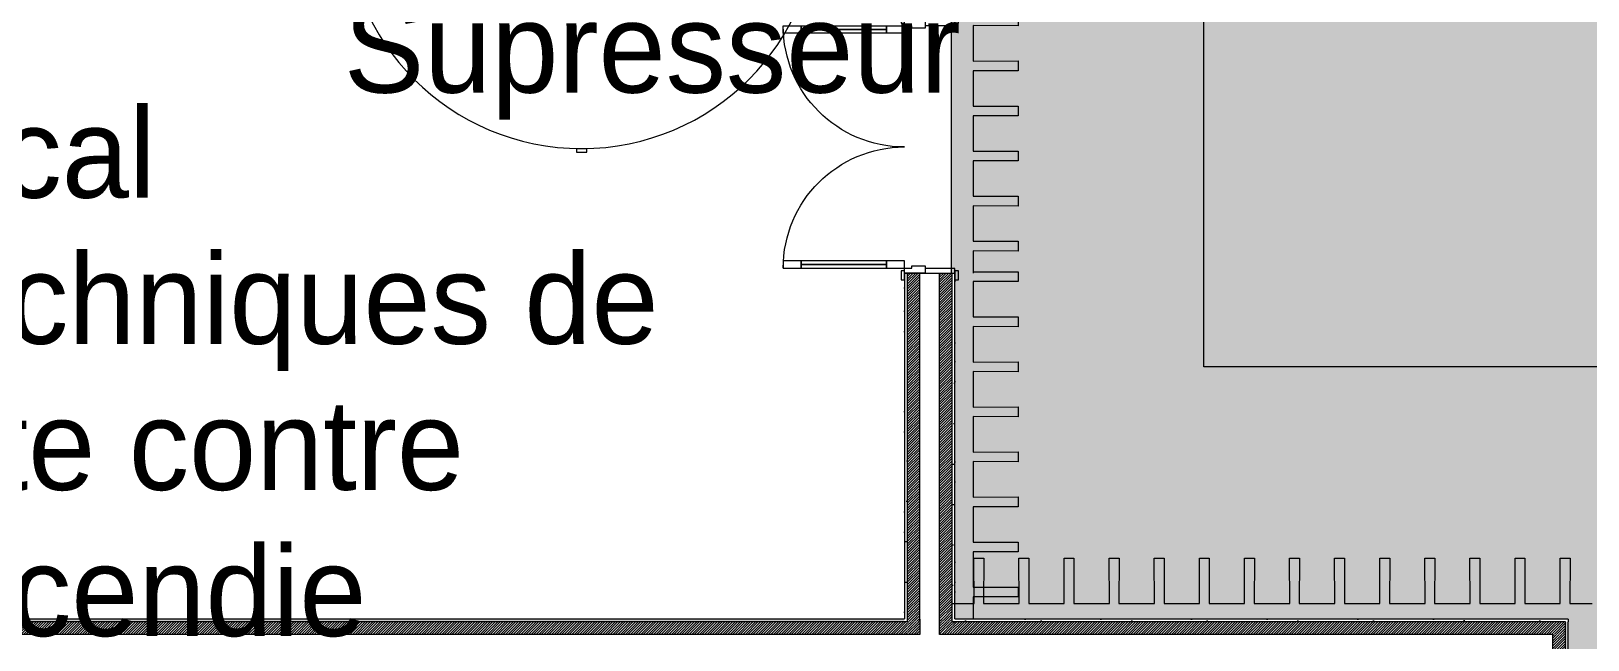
# Model space of a CAD drawing. Header units: millimetres. Extents: x 141848 to 1648660, y -821378 to -151356.
# Drawn here: x 405554 to 414184, y -206011 to -202632 of the extents above; entities that cross this region are included whole.
import ezdxf

# ---------------------------------------------------------------- set-up
doc = ezdxf.new("R2010")
doc.units = ezdxf.units.MM
doc.header["$MEASUREMENT"] = 0
doc.linetypes.add('Wipeout_Contour', pattern=[1000, 0, -1000])
for name, color, linetype in [('Hachure', 7, 'Continuous'), ('Portes ARCHICAD', 7, 'Continuous'), ('Sols_ Dalles', 7, 'Continuous')]:
    doc.layers.add(name, color=color, linetype=linetype)
doc.styles.add('STYLE_GENERE_1', font='')
doc.styles.get('STYLE_GENERE_1').set_extended_font_data('Agency FB')
pattern_1 = [(45, (0, 0), (-7.07106781, 7.07106781), [])]
pattern_2 = [(45, (0, 175), (-55.684659, 55.684659), [0, -52.5, 0, -78.75]), (110, (175, 175), (74.000794, 26.934086), [0, -38.5, 0, -66.5])]

# ---------------------------------------------------------------- blocks, each defined once
blk = doc.blocks.new('Dalle_30_2', base_point=(380203, -171995.6))
at = {"layer": 'Sols_ Dalles', "linetype": 'Continuous', "lineweight": 0, "true_color": 0x2e271c}
blk.add_hatch(color=250, dxfattribs=at).paths.add_polyline_path([(380203, -171995.6), (380203, -230015.6), (380203, -260810.6), (415474.6, -260810.6), (415474.6, -260795.6), (415474.6, -258650), (415474.6, -258010.6), (415474.6, -222495.6), (405655.1, -222495.6), (405655.1, -218295.6), (415454.1, -218295.6), (415454.1, -204495.6), (412055.1, -204495.6), (412055.1, -201780.6), (412055.1, -189810.6), (436505.1, -189810.6), (436505.1, -253395.6), (436505.1, -253415.6), (437905.1, -253415.6), (437905.1, -253395.6), (437905.1, -188410.6), (410655.1, -188410.6), (410655.1, -200380.6), (410655.1, -205895.6), (414054.1, -205895.6), (414054.1, -216895.6), (404255.1, -216895.6), (404255.1, -223895.6), (414054.1, -223895.6), (414054.1, -258650), (414054.1, -259410.6), (382689.7, -259410.6), (381560.2, -259410.6), (381560.2, -231415.6), (381560.2, -173395.6), (462925.6, -173395.6), (462925.6, -253415.6), (464325.6, -253415.6), (464325.6, -171995.6)])
at = {"layer": 'Sols_ Dalles', "color": 250, "linetype": 'Continuous', "lineweight": 5, "true_color": 0x1f1f1f, "flags": 128}
for points in [[(415474.6, -258010.6), (415474.6, -222495.6), (405655.1, -222495.6), (405655.1, -218295.6), (415454.1, -218295.6), (415454.1, -204495.6), (412055.1, -204495.6), (412055.1, -201780.6), (412055.1, -189810.6), (436505.1, -189810.6), (436505.1, -253395.6)], [(437905.1, -253395.6), (437905.1, -188410.6), (410655.1, -188410.6), (410655.1, -200380.6), (410655.1, -205895.6), (414054.1, -205895.6), (414054.1, -216895.6), (404255.1, -216895.6), (404255.1, -223895.6), (414054.1, -223895.6), (414054.1, -258650)]]:
    blk.add_lwpolyline(points, dxfattribs=at)
blk = doc.blocks.new('Dalle_31_2', base_point=(360548, -295062.6))
at = {"linetype": 'Continuous', "lineweight": 0, "true_color": 0x6f6f6f}
h = blk.add_hatch(color=8, dxfattribs=at)
h.paths.add_polyline_path([(360548, -295062.6), (487920.3, -293826.9), (487920.3, -270902.7), (487462.6, -270902.7), (472885.8, -271040.8), (472885.8, -271062.3, 0.001346), (472885.8, -271073), (472896.7, -273095.2, -0.414214), (470907.5, -275106), (462184.1, -275106, -0.005189), (462131, -275116.1), (454147.5, -275196.2), (438770.5, -275253.2, -0.386553), (436572.6, -273475.4, -0.025189), (436562.2, -273329.3), (436569.5, -267730.3, -0.098562), (436800.2, -266943.7), (436817.2, -266951.5, -0.258849), (438655, -265605.8), (438652.7, -265587.3), (439337.1, -265587.3), (439337.1, -265687.3), (439337.1, -270687.3), (469237.1, -270687.3), (469237.1, -265687.3), (470907.5, -265687.3), (472605.1, -265687.3), (472605.1, -163737.6), (371862.6, -163737.6), (371862.6, -271040.6), (371883, -271040.6), (371883.2, -272000.5), (371882.7, -272000.5, -0.409427), (367883.2, -275935), (360548, -275935)])
h.paths.add_polyline_path([(377135.1, -260640), (373845.1, -260640), (373845.1, -248365), (373845.1, -243090), (373845.1, -242190), (377135.1, -242190)], flags=0)
h.paths.add_polyline_path([(380203, -193810.6), (380203, -171995.6), (431505.8, -171995.6), (464309.6, -171995.6), (464309.6, -262265.6), (464309.6, -262365.6), (438593.7, -262350.6), (437925.6, -262350.6), (436549.6, -262350.6), (436549.6, -189810.6), (412055.1, -189810.6), (412055.1, -201780.6), (412055.1, -204495.6), (415454.1, -204495.6), (415454.1, -208495.6), (415454.1, -218295.6), (405655.1, -218295.6), (405655.1, -222495.6), (415474.6, -222495.6), (415474.6, -260810.6), (380203, -260810.6), (380203, -230015.6)], flags=0)
h.paths.add_polyline_path([(381436.6, -269433.9, -0.090319), (381558.3, -268727.6, -0.201449), (382612.2, -267592.7, -0.104211), (383417.5, -267415.1), (384017.5, -267409.4, -0.104045), (384824.9, -267571.2, -0.238255), (385983.8, -268953.3, -0.055189), (386036.4, -269390.3), (386038.4, -269611.4), (386050.6, -270890.3), (385792.1, -271892.8, -0.267949), (384069.6, -272909.1), (383469.6, -272914.8, -0.193717), (382078.8, -272370.2, -0.070569), (381728.2, -271931.3, -0.131652), (381450.8, -270933.8)], flags=0)
h.paths.add_polyline_path([(392016.5, -273452.1), (392030, -267377.8, -0.380557), (394016.5, -265609.8), (394094.2, -265609.8), (394094.2, -270609.8), (409094.2, -270609.8), (409094.2, -265609.8), (414055.7, -265609.8, -0.414214), (415555.7, -267109.8), (415555.7, -273660.7, -0.345502), (413836.8, -275433.4), (394027.3, -275599, -0.415791), (392016.5, -273599)], flags=0)
h.paths.add_polyline_path([(424209.6, -271504.1, -0.134474), (423930.5, -270484.9), (423930.5, -268984.9, -0.414214), (425930.5, -266984.9), (426530.5, -266984.9, -0.414214), (428530.5, -268984.9), (428530.5, -270484.9, -0.12882), (428273.5, -271465.6, -0.270936), (426530.5, -272484.9), (425930.5, -272484.9, -0.26498)], flags=0)
at = {"color": 9, "linetype": 'Continuous', "lineweight": 5, "flags": 128}
blk.add_lwpolyline([(380203, -193810.6), (380203, -230015.6), (380203, -260810.6), (415474.6, -260810.6), (415474.6, -222495.6), (405655.1, -222495.6), (405655.1, -218295.6), (415454.1, -218295.6), (415454.1, -208495.6), (415454.1, -204495.6), (412055.1, -204495.6), (412055.1, -201780.6), (412055.1, -189810.6), (436549.6, -189810.6), (436549.6, -262350.6), (437925.6, -262350.6), (438593.7, -262350.6), (464309.6, -262365.6), (464309.6, -262265.6), (464309.6, -171995.6), (431505.8, -171995.6), (380203, -171995.6)], close=True, dxfattribs=at)
blk = doc.blocks.new('Porte double 25')
at = {"layer": 'Portes ARCHICAD', "color": 7, "linetype": 'Continuous', "lineweight": 5}
for p, q in [((-672, 672), (-672, 572)), ((-632, 672), (-672, 672)), ((-632, 572), (-632, 672)), ((632, 572), (632, 672)), ((632, 672), (672, 672)), ((672, 672), (672, 572)), ((-672, 572), (-632, 572)), ((-652, 572), (-652, 100)), ((672, 572), (632, 572)), ((652, 572), (652, 100)), ((-632, 100), (-672, 100)), ((-672, 100), (-672, 0)), ((-632, 0), (-632, 100)), ((632, 0), (632, 100)), ((632, 100), (672, 100)), ((672, 100), (672, 0)), ((-737, 0), (-737, 19)), ((-737, 19), (-687, 19)), ((-687, 0), (-737, 0)), ((-700, 0), (-737, 0)), ((-700, 0), (-737, 0)), ((-672, 0), (-700, 0)), ((-700, 0), (-700, -115)), ((-700, 0), (-700, -15)), ((-700, 0), (-700, -15)), ((-687, 19), (-687, 0)), ((-672, -40), (-672, 0)), ((-672, 0), (-632, 0)), ((672, 0), (632, 0)), ((700, 0), (672, 0)), ((672, 0), (672, -40)), ((687, 19), (737, 19)), ((687, 0), (687, 19)), ((737, 0), (687, 0)), ((700, -115), (700, 0)), ((700, 0), (700, -15)), ((700, 0), (700, -15)), ((700, 0), (737, 0)), ((700, 0), (737, 0)), ((737, 19), (737, 0)), ((-700, -15), (-700, -85)), ((-700, -15), (-700, -85)), ((-700, -85), (-700, -115)), ((-700, -85), (-700, -115)), ((-660, -40), (-672, -40)), ((-660, -115), (-660, -40)), ((672, -40), (660, -40)), ((660, -40), (660, -115)), ((700, -15), (700, -85)), ((700, -15), (700, -85)), ((700, -85), (700, -115)), ((700, -85), (700, -115)), ((-700, -280), (-700, -115)), ((-700, -115), (-675, -115)), ((-700, -115), (-660, -115)), ((-700, -115), (-700, -195)), ((-700, -115), (-700, -195)), ((-675, -115), (-675, -280)), ((660, -115), (700, -115)), ((675, -280), (675, -115)), ((675, -115), (700, -115)), ((700, -115), (700, -280)), ((700, -115), (700, -195)), ((700, -115), (700, -195)), ((-700, -195), (-700, -265)), ((-700, -195), (-700, -265)), ((700, -195), (700, -265)), ((700, -195), (700, -265)), ((-737, -299), (-737, -280)), ((-737, -280), (-687, -280)), ((-700, -280), (-737, -280)), ((-700, -280), (-737, -280)), ((-687, -299), (-737, -299)), ((-700, -265), (-700, -280)), ((-700, -265), (-700, -280)), ((-675, -280), (-700, -280)), ((-687, -280), (-687, -299)), ((700, -280), (675, -280)), ((687, -280), (737, -280)), ((687, -299), (687, -280)), ((737, -299), (687, -299)), ((700, -265), (700, -280)), ((700, -265), (700, -280)), ((700, -280), (737, -280)), ((700, -280), (737, -280)), ((737, -280), (737, -299))]:
    blk.add_line(p, q, dxfattribs=at)
at = {"layer": 'Portes ARCHICAD', "color": 7, "linetype": 'Continuous', "lineweight": 5, "flags": 128}
for points in [[(-672, 572), (-672, 100), (-652, 100), (-652, 572)], [(-652, 572), (-652, 100), (-632, 100), (-632, 572)], [(652, 572), (652, 100), (632, 100), (632, 572)], [(672, 572), (672, 100), (652, 100), (652, 572)]]:
    blk.add_lwpolyline(points, close=True, dxfattribs=at)
at = {"layer": 'Portes ARCHICAD', "color": 7, "linetype": 'Continuous', "lineweight": 5}
for centre, start, end in [((-672, 0), 0, 90), ((672, 0), 90, 180)]:
    blk.add_arc(centre, 672, start, end, dxfattribs=at)
blk = doc.blocks.new('Mur_193_2', base_point=(410675.6, -205895.6))
at = {"color": 254, "linetype": 'Wipeout_Contour', "lineweight": 0, "ltscale": 1837430.462709295}
blk.add_wipeout([(410590.6, -205910.6), (410660.6, -205910.6), (410660.6, -205895.6), (410590.6, -205895.6)], dxfattribs=at)
at = {"linetype": 'Continuous', "lineweight": 5, "true_color": 0x5f5f5f}
h = blk.add_hatch(dxfattribs=at)
h.set_pattern_fill('Briques_terre_cuite__int_94', color=251, style=0, pattern_type=2)
h.set_pattern_definition(pattern_1)
h.paths.add_polyline_path([(410590.6, -205910.6), (410660.6, -205910.6), (410660.6, -205895.6), (410590.6, -205895.6)])
at = {"color": 254, "linetype": 'Wipeout_Contour', "lineweight": 0, "ltscale": 1835854.469793933}
blk.add_wipeout([(410660.6, -203975.7), (410660.6, -205895.6), (410675.6, -205895.6), (410675.6, -203975.7)], dxfattribs=at)
at = {"color": 254, "linetype": 'Wipeout_Contour', "lineweight": 0, "ltscale": 1837108.662877232}
blk.add_wipeout([(410480.6, -205910.6), (410590.6, -205910.6), (410590.6, -205895.6), (410480.6, -205895.6)], dxfattribs=at)
at = {"linetype": 'Continuous', "lineweight": 5, "true_color": 0x5f5f5f}
h = blk.add_hatch(dxfattribs=at)
h.set_pattern_fill('Enduit_0002', color=251, style=0, pattern_type=2)
h.set_pattern_definition(pattern_2)
h.paths.add_polyline_path([(410660.6, -203975.7), (410660.6, -205895.6), (410675.6, -205895.6), (410675.6, -203975.7)])
at = {"color": 254, "linetype": 'Wipeout_Contour', "lineweight": 0, "ltscale": 1836786.874003489}
blk.add_wipeout([(410410.6, -205910.6), (410480.6, -205910.6), (410480.6, -205895.6), (410410.6, -205895.6)], dxfattribs=at)
at = {"linetype": 'Continuous', "lineweight": 5, "true_color": 0x5f5f5f}
h = blk.add_hatch(dxfattribs=at)
h.set_pattern_fill('Briques_terre_cuite__int_94', color=251, style=0, pattern_type=2)
h.set_pattern_definition(pattern_1)
h.paths.add_polyline_path([(410410.6, -205910.6), (410480.6, -205910.6), (410480.6, -205895.6), (410410.6, -205895.6)])
at = {"color": 254, "linetype": 'Wipeout_Contour', "lineweight": 0, "ltscale": 1834906.071057203}
blk.add_wipeout([(410395.6, -205895.6), (410410.6, -205895.6), (410410.6, -203975.7), (410395.6, -203975.7)], dxfattribs=at)
at = {"color": 254, "linetype": 'Wipeout_Contour', "lineweight": 0, "ltscale": 1837184.887651131}
blk.add_wipeout([(410480.6, -205980.6), (410590.6, -205980.6), (410590.6, -205910.6), (410480.6, -205910.6)], dxfattribs=at)
at = {"linetype": 'Continuous', "lineweight": 5, "true_color": 0x5f5f5f}
h = blk.add_hatch(dxfattribs=at)
h.set_pattern_fill('Enduit_0002', color=251, style=0, pattern_type=2)
h.set_pattern_definition(pattern_2)
h.paths.add_polyline_path([(410395.6, -205895.6), (410410.6, -205895.6), (410410.6, -203975.7), (410395.6, -203975.7)])
at = {"color": 254, "linetype": 'Wipeout_Contour', "lineweight": 0, "ltscale": 1835702.360855257}
blk.add_wipeout([(410590.6, -203975.7), (410590.6, -205895.6), (410660.6, -205895.6), (410660.6, -203975.7)], dxfattribs=at)
at = {"linetype": 'Continuous', "lineweight": 5, "true_color": 0x5f5f5f}
h = blk.add_hatch(dxfattribs=at)
h.set_pattern_fill('Briques_terre_cuite__int_94', color=251, style=0, pattern_type=2)
h.set_pattern_definition(pattern_1)
h.paths.add_polyline_path([(410590.6, -203975.7), (410590.6, -205895.6), (410660.6, -205895.6), (410660.6, -203975.7)])
at = {"color": 7, "linetype": 'Continuous', "lineweight": 5}
for p, q in [((410660.6, -205895.6), (410660.6, -203975.7)), ((410660.6, -203975.7), (410675.6, -203975.7)), ((410675.6, -203975.7), (410675.6, -204012.7)), ((410660.6, -205910.6), (410660.6, -205895.6))]:
    blk.add_line(p, q, dxfattribs=at)
at = {"color": 7, "linetype": 'Continuous', "lineweight": 5, "flags": 128}
blk.add_lwpolyline([(410675.6, -205895.6), (410675.6, -203975.7)], dxfattribs=at)
at = {"color": 254, "linetype": 'Wipeout_Contour', "lineweight": 0, "ltscale": 1835380.257884555}
blk.add_wipeout([(410480.6, -203975.7), (410480.6, -205895.6), (410590.6, -205895.6), (410590.6, -203975.7)], dxfattribs=at)
at = {"color": 7, "linetype": 'Continuous', "lineweight": 5}
for p, q in [((410590.6, -205895.6), (410590.6, -203975.7)), ((410590.6, -203975.7), (410660.6, -203975.7)), ((410590.6, -205910.6), (410590.6, -205895.6)), ((410590.6, -205980.6), (410590.6, -205910.6))]:
    blk.add_line(p, q, dxfattribs=at)
at = {"color": 254, "linetype": 'Wipeout_Contour', "lineweight": 0, "ltscale": 1835058.165631602}
blk.add_wipeout([(410410.6, -203975.7), (410410.6, -205895.6), (410480.6, -205895.6), (410480.6, -203975.7)], dxfattribs=at)
at = {"linetype": 'Continuous', "lineweight": 5, "true_color": 0x5f5f5f}
h = blk.add_hatch(dxfattribs=at)
h.set_pattern_fill('Briques_terre_cuite__int_94', color=251, style=0, pattern_type=2)
h.set_pattern_definition(pattern_1)
h.paths.add_polyline_path([(410410.6, -203975.7), (410410.6, -205895.6), (410480.6, -205895.6), (410480.6, -203975.7)])
at = {"color": 7, "linetype": 'Continuous', "lineweight": 5}
for p, q in [((410395.6, -203975.7), (410395.6, -204012.7)), ((410395.6, -203975.7), (410410.6, -203975.7)), ((410410.6, -203975.7), (410410.6, -205895.6)), ((410410.6, -203975.7), (410480.6, -203975.7)), ((410480.6, -205895.6), (410480.6, -203975.7)), ((410480.6, -203975.7), (410510.6, -203975.7)), ((410510.6, -203975.7), (410590.6, -203975.7)), ((410410.6, -205895.6), (410410.6, -205910.6)), ((410480.6, -205895.6), (410480.6, -205910.6)), ((410480.6, -205910.6), (410480.6, -205980.6))]:
    blk.add_line(p, q, dxfattribs=at)
at = {"color": 7, "linetype": 'Continuous', "lineweight": 5, "flags": 128}
blk.add_lwpolyline([(410395.6, -203975.7), (410395.6, -205895.6)], dxfattribs=at)
at = {"layer": 'Portes ARCHICAD', "color": 7, "linetype": 'Continuous', "lineweight": 5, "xscale": -1, "zscale": 1000, "rotation": 90}
blk.add_blockref('Porte double 25', (410395.6, -203275.7), dxfattribs=at)
blk = doc.blocks.new('Mur_194_2', base_point=(396575.1, -205895.6))
at = {"color": 254, "linetype": 'Wipeout_Contour', "lineweight": 0, "ltscale": 1836634.922766012}
blk.add_wipeout([(410395.6, -205910.6), (410410.6, -205910.6), (410410.6, -205895.6), (410395.6, -205895.6)], dxfattribs=at)
at = {"color": 254, "linetype": 'Wipeout_Contour', "lineweight": 0, "ltscale": 1387319.618156742}
blk.add_wipeout([(414059.6, -205910.6), (414074.6, -205910.6), (414074.6, -205895.6)], dxfattribs=at)
at = {"linetype": 'Continuous', "lineweight": 5, "true_color": 0x5f5f5f}
h = blk.add_hatch(dxfattribs=at)
h.set_pattern_fill('Enduit_0002', color=251, style=0, pattern_type=2)
h.set_pattern_definition(pattern_2)
h.paths.add_polyline_path([(410395.6, -205910.6), (410410.6, -205910.6), (410410.6, -205895.6), (410395.6, -205895.6)])
h = blk.add_hatch(dxfattribs=at)
h.set_pattern_fill('Enduit_0002', color=251, style=0, pattern_type=2)
h.set_pattern_definition(pattern_2)
h.paths.add_polyline_path([(414059.6, -205910.6), (414074.6, -205910.6), (414074.6, -205895.6)])
at = {"color": 254, "linetype": 'Wipeout_Contour', "lineweight": 0, "ltscale": 1825684.457840211}
blk.add_wipeout([(404275.6, -205910.6), (410395.6, -205910.6), (410395.6, -205895.6), (404275.6, -205895.6)], dxfattribs=at)
at = {"color": 254, "linetype": 'Wipeout_Contour', "lineweight": 0, "ltscale": 1387299.110066103}
blk.add_wipeout([(413989.6, -205980.6), (414059.6, -205980.6), (414059.6, -205910.6)], dxfattribs=at)
at = {"linetype": 'Continuous', "lineweight": 5, "true_color": 0x5f5f5f}
h = blk.add_hatch(dxfattribs=at)
h.set_pattern_fill('Enduit_0002', color=251, style=0, pattern_type=2)
h.set_pattern_definition(pattern_2)
h.paths.add_polyline_path([(404275.6, -205910.6), (410395.6, -205910.6), (410395.6, -205895.6), (404275.6, -205895.6)])
h = blk.add_hatch(dxfattribs=at)
h.set_pattern_fill('Briques_terre_cuite__int_94', color=251, style=0, pattern_type=2)
h.set_pattern_definition(pattern_1)
h.paths.add_polyline_path([(413989.6, -205980.6), (414059.6, -205980.6), (414059.6, -205910.6)])
at = {"color": 254, "linetype": 'Wipeout_Contour', "lineweight": 0, "ltscale": 1387299.958406509}
blk.add_wipeout([(414059.6, -205895.6), (414059.6, -205910.6), (414074.6, -205895.6)], dxfattribs=at)
at = {"color": 254, "linetype": 'Wipeout_Contour', "lineweight": 0, "ltscale": 1836863.112129866}
blk.add_wipeout([(410410.6, -205980.6), (410480.6, -205980.6), (410480.6, -205910.6), (410410.6, -205910.6)], dxfattribs=at)
at = {"color": 254, "linetype": 'Wipeout_Contour', "lineweight": 0, "ltscale": 1387204.490828702}
blk.add_wipeout([(413879.6, -206090.6), (413989.6, -206090.6), (413989.6, -205980.6)], dxfattribs=at)
at = {"linetype": 'Continuous', "lineweight": 5, "true_color": 0x5f5f5f}
h = blk.add_hatch(dxfattribs=at)
h.set_pattern_fill('Enduit_0002', color=251, style=0, pattern_type=2)
h.set_pattern_definition(pattern_2)
h.paths.add_polyline_path([(414059.6, -205895.6), (414059.6, -205910.6), (414074.6, -205895.6)])
h = blk.add_hatch(dxfattribs=at)
h.set_pattern_fill('Briques_terre_cuite__int_94', color=251, style=0, pattern_type=2)
h.set_pattern_definition(pattern_1)
h.paths.add_polyline_path([(410410.6, -205980.6), (410480.6, -205980.6), (410480.6, -205910.6), (410410.6, -205910.6)])
at = {"color": 254, "linetype": 'Wipeout_Contour', "lineweight": 0, "ltscale": 1843664.387203458}
blk.add_wipeout([(410675.6, -205895.6), (410675.6, -205910.6), (414059.6, -205910.6), (414059.6, -205895.6)], dxfattribs=at)
at = {"color": 254, "linetype": 'Wipeout_Contour', "lineweight": 0, "ltscale": 1825761.244425488}
blk.add_wipeout([(404260.6, -205980.6), (410410.6, -205980.6), (410410.6, -205910.6), (404260.6, -205910.6)], dxfattribs=at)
at = {"linetype": 'Continuous', "lineweight": 5, "true_color": 0x5f5f5f}
h = blk.add_hatch(dxfattribs=at)
h.set_pattern_fill('Enduit_0002', color=251, style=0, pattern_type=2)
h.set_pattern_definition(pattern_2)
h.paths.add_polyline_path([(410675.6, -205895.6), (410675.6, -205910.6), (414059.6, -205910.6), (414059.6, -205895.6)])
h = blk.add_hatch(dxfattribs=at)
h.set_pattern_fill('Briques_terre_cuite__int_94', color=251, style=0, pattern_type=2)
h.set_pattern_definition(pattern_1)
h.paths.add_polyline_path([(404260.6, -205980.6), (410410.6, -205980.6), (410410.6, -205910.6), (404260.6, -205910.6)])
at = {"color": 7, "linetype": 'Continuous', "lineweight": 5}
for p, q in [((410410.6, -205895.6), (410410.6, -205910.6)), ((410410.6, -205910.6), (404260.6, -205910.6))]:
    blk.add_line(p, q, dxfattribs=at)
at = {"color": 7, "linetype": 'Continuous', "lineweight": 5, "flags": 128}
blk.add_lwpolyline([(410395.6, -205895.6), (404275.6, -205895.6)], dxfattribs=at)
at = {"color": 254, "linetype": 'Wipeout_Contour', "lineweight": 0, "ltscale": 1837582.428358028}
blk.add_wipeout([(410660.6, -205910.6), (410675.6, -205910.6), (410675.6, -205895.6), (410660.6, -205895.6)], dxfattribs=at)
at = {"color": 254, "linetype": 'Wipeout_Contour', "lineweight": 0, "ltscale": 1387205.709982571}
blk.add_wipeout([(413989.6, -205910.6), (413989.6, -205980.6), (414059.6, -205910.6)], dxfattribs=at)
at = {"linetype": 'Continuous', "lineweight": 5, "true_color": 0x5f5f5f}
h = blk.add_hatch(dxfattribs=at)
h.set_pattern_fill('Enduit_0002', color=251, style=0, pattern_type=2)
h.set_pattern_definition(pattern_2)
h.paths.add_polyline_path([(410660.6, -205910.6), (410675.6, -205910.6), (410675.6, -205895.6), (410660.6, -205895.6)])
h = blk.add_hatch(dxfattribs=at)
h.set_pattern_fill('Briques_terre_cuite__int_94', color=251, style=0, pattern_type=2)
h.set_pattern_definition(pattern_1)
h.paths.add_polyline_path([(413989.6, -205910.6), (413989.6, -205980.6), (414059.6, -205910.6)])
at = {"color": 7, "linetype": 'Continuous', "lineweight": 5}
blk.add_line((414059.6, -205980.6), (414059.6, -205910.6), dxfattribs=at)
at = {"color": 7, "linetype": 'Continuous', "lineweight": 5, "flags": 128}
blk.add_lwpolyline([(414074.6, -205895.6), (414074.6, -205910.6)], dxfattribs=at)
at = {"color": 254, "linetype": 'Wipeout_Contour', "lineweight": 0, "ltscale": 1843588.176152286}
blk.add_wipeout([(410660.6, -205910.6), (410660.6, -205980.6), (413989.6, -205980.6), (413989.6, -205910.6)], dxfattribs=at)
at = {"linetype": 'Continuous', "lineweight": 5, "true_color": 0x5f5f5f}
h = blk.add_hatch(dxfattribs=at)
h.set_pattern_fill('Briques_terre_cuite__int_94', color=251, style=0, pattern_type=2)
h.set_pattern_definition(pattern_1)
h.paths.add_polyline_path([(410660.6, -205910.6), (410660.6, -205980.6), (413989.6, -205980.6), (413989.6, -205910.6)])
at = {"color": 7, "linetype": 'Continuous', "lineweight": 5}
blk.add_line((414059.6, -205910.6), (413989.6, -205910.6), dxfattribs=at)
at = {"color": 254, "linetype": 'Wipeout_Contour', "lineweight": 0, "ltscale": 1837506.67413389}
blk.add_wipeout([(410590.6, -205980.6), (410660.6, -205980.6), (410660.6, -205910.6), (410590.6, -205910.6)], dxfattribs=at)
at = {"color": 254, "linetype": 'Wipeout_Contour', "lineweight": 0, "ltscale": 1387057.448874986}
blk.add_wipeout([(413879.6, -206090.6), (413989.6, -205980.6), (413879.6, -205980.6)], dxfattribs=at)
at = {"linetype": 'Continuous', "lineweight": 5, "true_color": 0x5f5f5f}
h = blk.add_hatch(dxfattribs=at)
h.set_pattern_fill('Briques_terre_cuite__int_94', color=251, style=0, pattern_type=2)
h.set_pattern_definition(pattern_1)
h.paths.add_polyline_path([(410590.6, -205980.6), (410660.6, -205980.6), (410660.6, -205910.6), (410590.6, -205910.6)])
at = {"color": 7, "linetype": 'Continuous', "lineweight": 5}
for p, q in [((410660.6, -205910.6), (410660.6, -205895.6)), ((413989.6, -205910.6), (410660.6, -205910.6)), ((413989.6, -206090.6), (413989.6, -205980.6))]:
    blk.add_line(p, q, dxfattribs=at)
at = {"color": 7, "linetype": 'Continuous', "lineweight": 5, "flags": 128}
blk.add_lwpolyline([(414074.6, -205895.6), (410675.6, -205895.6)], dxfattribs=at)
at = {"color": 254, "linetype": 'Wipeout_Contour', "lineweight": 0, "ltscale": 1843426.990759573}
blk.add_wipeout([(410590.6, -206090.6), (413879.6, -206090.6), (413879.6, -205980.6), (410590.6, -205980.6)], dxfattribs=at)
at = {"color": 7, "linetype": 'Continuous', "lineweight": 5}
blk.add_line((413989.6, -205980.6), (413879.6, -205980.6), dxfattribs=at)
at = {"color": 254, "linetype": 'Wipeout_Contour', "lineweight": 0, "ltscale": 1837346.34388664}
blk.add_wipeout([(410480.6, -206090.6), (410590.6, -206090.6), (410590.6, -205980.6), (410480.6, -205980.6)], dxfattribs=at)
at = {"color": 7, "linetype": 'Continuous', "lineweight": 5}
for p, q in [((410590.6, -205980.6), (410590.6, -205910.6)), ((413879.6, -205980.6), (410590.6, -205980.6))]:
    blk.add_line(p, q, dxfattribs=at)
at = {"color": 254, "linetype": 'Wipeout_Contour', "lineweight": 0, "ltscale": 1833843.531959371}
blk.add_wipeout([(408630.1, -206090.6), (410480.6, -206090.6), (410480.6, -205980.6), (408630.1, -205980.6)], dxfattribs=at)
at = {"color": 7, "linetype": 'Continuous', "lineweight": 5}
blk.add_line((410480.6, -205910.6), (410480.6, -205980.6), dxfattribs=at)
at = {"color": 254, "linetype": 'Wipeout_Contour', "lineweight": 0, "ltscale": 1830340.906990468}
blk.add_wipeout([(408520.1, -206090.6), (408630.1, -206090.6), (408630.1, -205980.6), (408520.1, -205980.6)], dxfattribs=at)
at = {"color": 7, "linetype": 'Continuous', "lineweight": 5}
blk.add_line((410480.6, -205980.6), (408630.1, -205980.6), dxfattribs=at)
at = {"color": 254, "linetype": 'Wipeout_Contour', "lineweight": 0, "ltscale": 1822421.480263476}
blk.add_wipeout([(404190.6, -206090.6), (408520.1, -206090.6), (408520.1, -205980.6), (404190.6, -205980.6)], dxfattribs=at)
at = {"color": 7, "linetype": 'Continuous', "lineweight": 5}
for p, q in [((408520.1, -205980.6), (404190.6, -205980.6)), ((408630.1, -205980.6), (408520.1, -205980.6))]:
    blk.add_line(p, q, dxfattribs=at)
blk = doc.blocks.new('Mur_195_2', base_point=(414074.6, -205895.6))
at = {"color": 254, "linetype": 'Wipeout_Contour', "lineweight": 0, "ltscale": 1859735.404639418}
blk.add_wipeout([(414059.6, -205910.6), (414059.6, -216880.6), (414074.6, -216880.6), (414074.6, -205910.6)], dxfattribs=at)
at = {"linetype": 'Continuous', "lineweight": 5, "true_color": 0x5f5f5f}
h = blk.add_hatch(dxfattribs=at)
h.set_pattern_fill('Enduit_0002', color=251, style=0, pattern_type=2)
h.set_pattern_definition(pattern_2)
h.paths.add_polyline_path([(414059.6, -205910.6), (414059.6, -216880.6), (414074.6, -216880.6), (414074.6, -205910.6)])
at = {"color": 254, "linetype": 'Wipeout_Contour', "lineweight": 0, "ltscale": 1859581.398337927}
blk.add_wipeout([(413989.6, -205980.6), (413989.6, -216810.6), (414059.6, -216810.6), (414059.6, -205980.6)], dxfattribs=at)
at = {"linetype": 'Continuous', "lineweight": 5, "true_color": 0x5f5f5f}
h = blk.add_hatch(dxfattribs=at)
h.set_pattern_fill('Briques_terre_cuite__int_94', color=251, style=0, pattern_type=2)
h.set_pattern_definition(pattern_1)
h.paths.add_polyline_path([(413989.6, -205980.6), (413989.6, -216810.6), (414059.6, -216810.6), (414059.6, -205980.6)])
at = {"color": 7, "linetype": 'Continuous', "lineweight": 5}
for p, q in [((413989.6, -206090.6), (413989.6, -205980.6)), ((414059.6, -205980.6), (414059.6, -205910.6)), ((414059.6, -216810.6), (414059.6, -205980.6))]:
    blk.add_line(p, q, dxfattribs=at)
at = {"color": 7, "linetype": 'Continuous', "lineweight": 5, "flags": 128}
blk.add_lwpolyline([(414074.6, -216895.6), (414074.6, -205910.6)], dxfattribs=at)
blk = doc.blocks.new('Tôle profilée 25_60')
at = {"color": 7, "linetype": 'Continuous', "lineweight": 5}
for p, q in [((0, 3547.3), (0, 3426.5)), ((-250, 3427.5), (-250, 3400)), ((0, 3426.5), (-250, 3427.5)), ((-250, 3400), (-250, 3372.5)), ((-250, 3372.5), (0, 3373.5)), ((0, 3373.5), (0, 3176.5)), ((-250, 3177.5), (-250, 3150)), ((0, 3176.5), (-250, 3177.5)), ((-250, 3150), (-250, 3122.5)), ((-250, 3122.5), (0, 3123.5)), ((0, 3123.5), (0, 2926.5)), ((-250, 2927.5), (-250, 2900)), ((0, 2926.5), (-250, 2927.5)), ((-250, 2900), (-250, 2872.5)), ((-250, 2872.5), (0, 2873.5)), ((0, 2873.5), (0, 2676.5)), ((-250, 2677.5), (-250, 2650)), ((0, 2676.5), (-250, 2677.5)), ((-250, 2650), (-250, 2622.5)), ((-250, 2622.5), (0, 2623.5)), ((0, 2623.5), (0, 2426.5)), ((-250, 2427.5), (-250, 2400)), ((0, 2426.5), (-250, 2427.5)), ((-250, 2400), (-250, 2372.5)), ((-250, 2372.5), (0, 2373.5)), ((0, 2373.5), (0, 2176.5)), ((-250, 2177.5), (-250, 2150)), ((0, 2176.5), (-250, 2177.5)), ((-250, 2150), (-250, 2122.5)), ((-250, 2122.5), (0, 2123.5)), ((0, 2123.5), (0, 1926.5)), ((-250, 1927.5), (-250, 1900)), ((0, 1926.5), (-250, 1927.5)), ((-250, 1900), (-250, 1872.5)), ((-250, 1872.5), (0, 1873.5)), ((0, 1873.5), (0, 1676.5)), ((-250, 1677.5), (-250, 1650)), ((0, 1676.5), (-250, 1677.5)), ((-250, 1650), (-250, 1622.5)), ((-250, 1622.5), (0, 1623.5)), ((0, 1623.5), (0, 1426.5)), ((-250, 1427.5), (-250, 1400)), ((0, 1426.5), (-250, 1427.5)), ((-250, 1400), (-250, 1372.5)), ((-250, 1372.5), (0, 1373.5)), ((0, 1373.5), (0, 1176.5)), ((-250, 1177.5), (-250, 1150)), ((0, 1176.5), (-250, 1177.5)), ((-250, 1150), (-250, 1122.5)), ((-250, 1122.5), (0, 1123.5)), ((0, 1123.5), (0, 926.5)), ((-250, 927.5), (-250, 900)), ((0, 926.5), (-250, 927.5)), ((-250, 900), (-250, 872.5)), ((-250, 872.5), (0, 873.5)), ((0, 873.5), (0, 676.5)), ((-250, 677.5), (-250, 650)), ((0, 676.5), (-250, 677.5)), ((-250, 650), (-250, 622.5)), ((-250, 622.5), (0, 623.5)), ((0, 623.5), (0, 426.5)), ((-250, 427.5), (-250, 400)), ((0, 426.5), (-250, 427.5)), ((-250, 400), (-250, 372.5)), ((-250, 372.5), (0, 373.5)), ((0, 373.5), (0, 176.5)), ((-250, 177.5), (-250, 150)), ((0, 176.5), (-250, 177.5)), ((-250, 150), (-250, 122.5)), ((-250, 122.5), (0, 123.5)), ((0, 123.5), (0, 0))]:
    blk.add_line(p, q, dxfattribs=at)
blk = doc.blocks.new('Tôle profilée 25_27')
at = {"color": 7, "linetype": 'Continuous', "lineweight": 5}
for p, q in [((0, 2007.6), (0, 1926.5)), ((-250, 1927.5), (-250, 1900)), ((0, 1926.5), (-250, 1927.5)), ((-250, 1900), (-250, 1872.5)), ((-250, 1872.5), (0, 1873.5)), ((0, 1873.5), (0, 1676.5)), ((-250, 1677.5), (-250, 1650)), ((0, 1676.5), (-250, 1677.5)), ((-250, 1650), (-250, 1622.5)), ((-250, 1622.5), (0, 1623.5)), ((0, 1623.5), (0, 1426.5)), ((-250, 1427.5), (-250, 1400)), ((0, 1426.5), (-250, 1427.5)), ((-250, 1400), (-250, 1372.5)), ((-250, 1372.5), (0, 1373.5)), ((0, 1373.5), (0, 1176.5)), ((-250, 1177.5), (-250, 1150)), ((0, 1176.5), (-250, 1177.5)), ((-250, 1150), (-250, 1122.5)), ((-250, 1122.5), (0, 1123.5)), ((0, 1123.5), (0, 926.5)), ((-250, 927.5), (-250, 900)), ((0, 926.5), (-250, 927.5)), ((-250, 900), (-250, 872.5)), ((-250, 872.5), (0, 873.5)), ((0, 873.5), (0, 676.5)), ((-250, 677.5), (-250, 650)), ((0, 676.5), (-250, 677.5)), ((-250, 650), (-250, 622.5)), ((-250, 622.5), (0, 623.5)), ((0, 623.5), (0, 426.5)), ((-250, 427.5), (-250, 400)), ((0, 426.5), (-250, 427.5)), ((-250, 400), (-250, 372.5)), ((-250, 372.5), (0, 373.5)), ((0, 373.5), (0, 176.5)), ((-250, 177.5), (-250, 150)), ((0, 176.5), (-250, 177.5)), ((-250, 150), (-250, 122.5)), ((-250, 122.5), (0, 123.5)), ((0, 123.5), (0, 0))]:
    blk.add_line(p, q, dxfattribs=at)
blk = doc.blocks.new('Tôle profilée 25_41')
at = {"color": 7, "linetype": 'Continuous', "lineweight": 5}
for p, q in [((0, 1474), (0, 1426.5)), ((-250, 1427.5), (-250, 1400)), ((0, 1426.5), (-250, 1427.5)), ((-250, 1400), (-250, 1372.5)), ((-250, 1372.5), (0, 1373.5)), ((0, 1373.5), (0, 1176.5)), ((-250, 1177.5), (-250, 1150)), ((0, 1176.5), (-250, 1177.5)), ((-250, 1150), (-250, 1122.5)), ((-250, 1122.5), (0, 1123.5)), ((0, 1123.5), (0, 926.5)), ((-250, 927.5), (-250, 900)), ((0, 926.5), (-250, 927.5)), ((-250, 900), (-250, 872.5)), ((-250, 872.5), (0, 873.5)), ((0, 873.5), (0, 676.5)), ((-250, 677.5), (-250, 650)), ((0, 676.5), (-250, 677.5)), ((-250, 650), (-250, 622.5)), ((-250, 622.5), (0, 623.5)), ((0, 623.5), (0, 426.5)), ((-250, 427.5), (-250, 400)), ((0, 426.5), (-250, 427.5)), ((-250, 400), (-250, 372.5)), ((-250, 372.5), (0, 373.5)), ((0, 373.5), (0, 176.5)), ((-250, 177.5), (-250, 150)), ((0, 176.5), (-250, 177.5)), ((-250, 150), (-250, 122.5)), ((-250, 122.5), (0, 123.5)), ((0, 123.5), (0, 0))]:
    blk.add_line(p, q, dxfattribs=at)
blk = doc.blocks.new('Réservoir de stockage vertical 25')
at = {"color": 7, "linetype": 'Continuous', "lineweight": 5}
for p, q in [((-1312, 28.5), (-1332, 28.5)), ((-1332, 28.5), (-1332, -28.5)), ((-1312, 28.5), (-1332, 28.5)), ((-1332, 28.5), (-1332, -28.5)), ((-1311.6, 28.5), (-1312, 28.5)), ((-1311.6, 28.5), (-1312, 28.5)), ((1311.6, 28.5), (1312, 28.5)), ((1311.6, 28.5), (1312, 28.5)), ((1332, 28.5), (1312, 28.5)), ((1332, 28.5), (1312, 28.5)), ((1332, -28.5), (1332, 28.5)), ((1332, -28.5), (1332, 28.5)), ((-1332, -28.5), (-1312, -28.5)), ((-1332, -28.5), (-1312, -28.5)), ((-1311.6, -28.5), (-1312, -28.5)), ((-1311.6, -28.5), (-1312, -28.5)), ((1311.6, -28.5), (1312, -28.5)), ((1311.6, -28.5), (1312, -28.5)), ((1312, -28.5), (1332, -28.5)), ((1312, -28.5), (1332, -28.5))]:
    blk.add_line(p, q, dxfattribs=at)
at = {"color": 7, "linetype": 'Continuous', "lineweight": 5, "flags": 128}
for points in [[(1312, 0, 1), (-1312, 0, 1)], [(0, -28.5, 1), (0, 28.5, 1)]]:
    blk.add_lwpolyline(points, format="xyb", close=True, dxfattribs=at)
at = {"color": 7, "linetype": 'Continuous', "lineweight": 5}
for start, end in [(178.75525, 180), (178.75525, 180), (180, 181.24475), (180, 181.24475), (0, 1.24475), (0, 1.24475), (358.75525, 0), (358.75525, 0)]:
    blk.add_arc((0, 0), 1312, start, end, dxfattribs=at)

msp = doc.modelspace()

# ---------------------------------------------------------------- block references
at = {"color": 9, "linetype": 'Continuous', "lineweight": 5}
msp.add_blockref('Dalle_31_2', (360547.961, -295062.571), dxfattribs=at)
at = {"color": 7, "linetype": 'Continuous', "lineweight": 5, "xscale": -1, "zscale": 1000}
msp.add_blockref('Tôle profilée 25_41', (410775.553, -203975.7), dxfattribs=at)
at = {"layer": 'Sols_ Dalles', "color": 250, "linetype": 'Continuous', "lineweight": 5, "true_color": 0x1f1f1f}
msp.add_blockref('Dalle_30_2', (380202.952, -171995.57), dxfattribs=at)

# ---------------------------------------------------------------- next in the draw order: block references
at = {"color": 7, "lineweight": 5}
msp.add_blockref('Mur_193_2', (410675.553, -205895.57), dxfattribs=at)

# ---------------------------------------------------------------- next in the draw order: block references
at = {"color": 7, "linetype": 'Continuous', "lineweight": 5, "zscale": 1000, "rotation": 90}
msp.add_blockref('Réservoir de stockage vertical 25', (408605.408, -201972.617), dxfattribs=at)
at = {"color": 7, "linetype": 'Continuous', "lineweight": 5, "xscale": -1, "zscale": 1000, "rotation": 89.99999999999999}
msp.add_blockref('Tôle profilée 25_60', (414207.896, -205808.551), dxfattribs=at)
at = {"color": 7, "lineweight": 5}
msp.add_blockref('Mur_194_2', (396575.061, -205895.57), dxfattribs=at)

# ---------------------------------------------------------------- next in the draw order: texts
at = {"layer": 'Hachure', "color": 250, "linetype": 'Continuous', "lineweight": 5, "true_color": 0x1f1f1f, "insert": (407287.509, -201989.084), "char_height": 500, "width": 3108.04389, "attachment_point": 4, "line_spacing_factor": 0.972106, "style": 'STYLE_GENERE_1'}
msp.add_mtext('\\A1;{\\pql;\\fAgency FB|b0|i0|c0|p34;Bâche Avec Supresseur}', dxfattribs=at)

# ---------------------------------------------------------------- next in the draw order: block references
at = {"color": 7, "linetype": 'Continuous', "lineweight": 5, "xscale": -1, "zscale": 1000}
msp.add_blockref('Tôle profilée 25_27', (410775.553, -205895.57), dxfattribs=at)
at = {"color": 7, "lineweight": 5}
msp.add_blockref('Mur_195_2', (414074.561, -205895.57), dxfattribs=at)

# ---------------------------------------------------------------- next in the draw order: texts
at = {"layer": 'Hachure', "color": 250, "linetype": 'Continuous', "lineweight": 5, "true_color": 0x1f1f1f, "insert": (404646.116, -204527.171), "char_height": 500, "width": 4709.43703, "attachment_point": 4, "line_spacing_factor": 0.97291, "style": 'STYLE_GENERE_1'}
msp.add_mtext("\\A1;{\\pql;\\fAgency FB|b0|i0|c0|p34;Local Techniques de lutte contre l'incendie}", dxfattribs=at)

doc.saveas('drawing.dxf')
